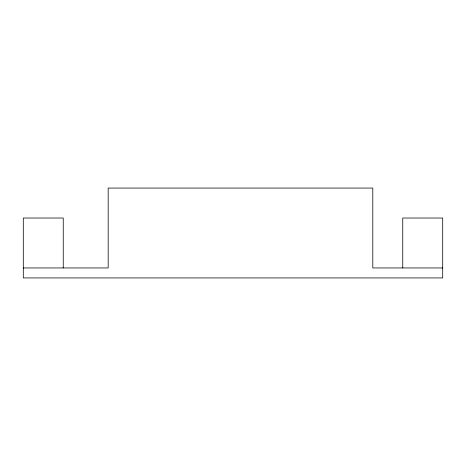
<?xml version="1.0" encoding="UTF-8"?>
<svg xmlns="http://www.w3.org/2000/svg" width="466" height="466" viewBox="0 0 466 466"><rect width="100%" height="100%" fill="white"/><g stroke="black" fill="none" stroke-linecap="round" stroke-linejoin="round"><path stroke-width="0.7" d="M23.3 267.95L108.176 267.95L108.176 188.066L372.8 188.066L372.8 267.95L442.7 267.95M402.758 267.95L402.758 218.024L442.7 218.024L442.7 277.934L23.3 277.934L23.3 218.024L63.242 218.024L63.242 267.95"/></g></svg>
